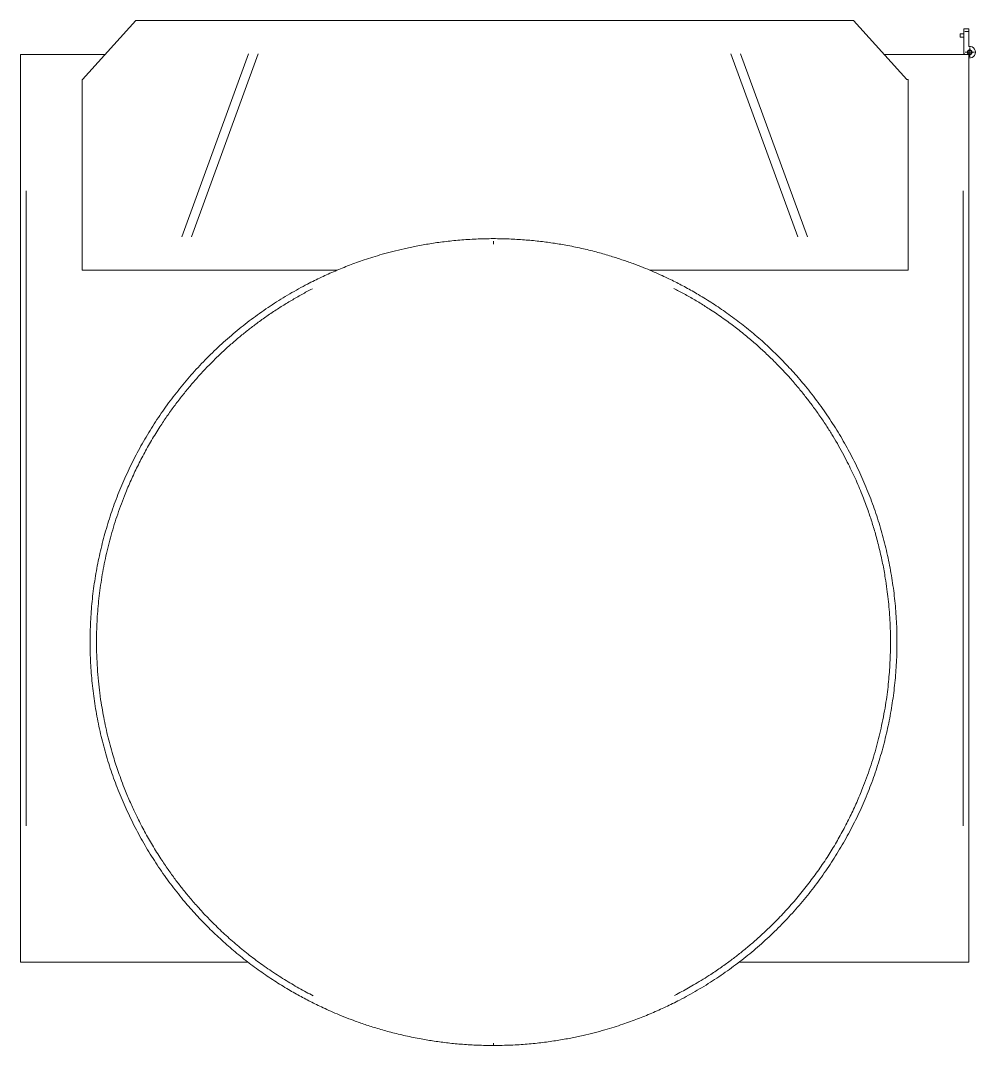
# Model space of a CAD drawing. Header units: millimetres. Extents: x 2057 to 9175, y 1255 to 6854.
# Drawn here: x 3883 to 4880, y 1255 to 2325 of the extents above; entities that cross this region are included whole.
import ezdxf

# ---------------------------------------------------------------- set-up
doc = ezdxf.new("R2010")
doc.units = ezdxf.units.MM

# ---------------------------------------------------------------- blocks, each defined once
blk = doc.blocks.new('SW_CENTERMARKSYMBOL_18')
at = {"color": 0, "linetype": 'Continuous', "lineweight": 0}
for p, q in [((-2.5, 0), (-4.9, 0)), ((0, 0), (-2.5, 0)), ((0, 2.5), (0, 4.9)), ((0, 0), (0, 2.5)), ((0, 0), (0, -2.5)), ((0, 0), (2.5, 0)), ((2.5, 0), (4.9, 0)), ((0, -2.5), (0, -4.9))]:
    blk.add_line(p, q, dxfattribs=at)

msp = doc.modelspace()

# ---------------------------------------------------------------- linework, layer by layer
at = {"color": 7, "linetype": 'Continuous', "lineweight": 15}
for p, q in [((4003.6, 2324.7), (3947.9, 2263.3)), ((4003.6, 2324.7), (4134.2, 2324.7)), ((4142.4, 2324.8), (4108.7, 2324.8)), ((4134.2, 2324.7), (4144.3, 2324.7)), ((4142.4, 2324.8), (4142.4, 2324.7)), ((4614.3, 2324.8), (4142.4, 2324.8)), ((4144.3, 2324.7), (4612.3, 2324.7)), ((4612.3, 2324.7), (4622.4, 2324.7)), ((4614.3, 2324.7), (4614.3, 2324.8)), ((4647.9, 2324.8), (4614.3, 2324.8)), ((4622.4, 2324.7), (4753, 2324.7)), ((4753, 2324.7), (4808.7, 2263.3)), ((4868.3, 2313.2), (4868.3, 2316.2)), ((4868.3, 2316.2), (4873.3, 2316.2)), ((4868.3, 2313.2), (4868.3, 2291.7)), ((4873.3, 2316.2), (4873.3, 2313.2)), ((4873.3, 2297.6), (4873.3, 2313.2)), ((4868.3, 2310.9), (4864.2, 2310.8)), ((4864.2, 2307.4), (4864.2, 2310.8)), ((4864.2, 2307.4), (4868.3, 2307.3)), ((4868.3, 2289.2), (4868.3, 2291.7)), ((3883.3, 1341.8), (3883.3, 2289.2)), ((3883.3, 2289.2), (3889.3, 2289.2)), ((3889.3, 2289.2), (3971.4, 2289.2)), ((4785.2, 2289.2), (4867.3, 2289.2)), ((4867.3, 2289.2), (4873.3, 2289.2)), ((4873.3, 2289.2), (4873.3, 1341.8)), ((4873.3, 2285.1), (4873.3, 2285.8)), ((4873.3, 2285.1), (4873.3, 2285.1)), ((4873.3, 2270.1), (4873.3, 2285.1)), ((4873.3, 2270.1), (4873.3, 2267.1)), ((3947.7, 2263.3), (3947.7, 2064)), ((3947.7, 2263.3), (3947.9, 2263.3)), ((4809.9, 2263.3), (4808.7, 2263.3)), ((4809.9, 2064), (4809.9, 2263.3)), ((4873.3, 2267.1), (4873.3, 2267.1)), ((3947.7, 2064), (4039.1, 2064)), ((4049.2, 2064), (4039.1, 2064)), ((4049.2, 2064), (4213.5, 2064)), ((4540.7, 2064), (4707.5, 2064)), ((4717.5, 2064), (4707.5, 2064)), ((4717.5, 2064), (4809.9, 2064)), ((3889.3, 1341.8), (3883.3, 1341.8)), ((4120.6, 1341.8), (3889.3, 1341.8)), ((4867.3, 1341.8), (4633.5, 1341.8)), ((4873.3, 1341.8), (4867.3, 1341.8))]:
    msp.add_line(p, q, dxfattribs=at)
at = {"color": 8, "linetype": 'Continuous', "lineweight": 15}
for p, q in [((4872.6, 2313.2), (4869.1, 2313.2)), ((4874.3, 2294), (4874.3, 2293.6)), ((4051.8, 2098.8), (4121.5, 2289.9)), ((4131.6, 2289.9), (4061.9, 2098.8)), ((4694.7, 2098.8), (4625, 2289.9)), ((4635.1, 2289.9), (4704.8, 2098.8)), ((4874.3, 2289.7), (4874.3, 2289.3)), ((4873.3, 2270.1), (4873.3, 2270.1)), ((3889.3, 2147.1), (3889.3, 1483.9)), ((4867.3, 1483.9), (4867.3, 2147.1))]:
    msp.add_line(p, q, dxfattribs=at)
at = {"color": 7, "linetype": 'Continuous', "lineweight": 15, "flags": 128}
msp.add_lwpolyline([(4868.3, 2291.7), (4868.5, 2290.2), (4868.9, 2289.2)], dxfattribs=at)
at = {"color": 7, "linetype": 'Continuous', "lineweight": 15}
msp.add_circle((4874.3, 2291.7), 2.39, dxfattribs=at)
msp.add_arc((4874.3, 2291.7), 6, 260.4059, 99.5941, dxfattribs=at)
for centre, start_param, end_param in [((4108.7, 2322.3), 0, 0.296412), ((4647.9, 2322.3), 5.986773, 6.283185)]:
    msp.add_ellipse(centre, major_axis=(0, 2.5), ratio=0.672026, start_param=start_param, end_param=end_param, dxfattribs=at)
for points, knots in [([(4874.3, 2294.1), (4874.2, 2294.1), (4874, 2294.1), (4873.7, 2294), (4873.6, 2293.9), (4873.3, 2293.8), (4873.1, 2293.8), (4872.9, 2293.6), (4872.8, 2293.5), (4872.4, 2293.2), (4872.2, 2292.9), (4872.1, 2292.5), (4872, 2292.3), (4872, 2292), (4871.9, 2291.8), (4871.9, 2291.5), (4872, 2291.4), (4872, 2291.1), (4872.1, 2290.9), (4872.2, 2290.6), (4872.3, 2290.5), (4872.4, 2290.2), (4872.5, 2290.1), (4872.9, 2289.8), (4873.1, 2289.6), (4873.6, 2289.4), (4873.7, 2289.4), (4874, 2289.3), (4874.2, 2289.3), (4874.3, 2289.3)], [0, 0, 0, 0, 0.0625, 0.0625, 0.125, 0.125, 0.1875, 0.1875, 0.25, 0.25, 0.375, 0.375, 0.4375, 0.4375, 0.5, 0.5, 0.5625, 0.5625, 0.625, 0.625, 0.6875, 0.6875, 0.75, 0.75, 0.875, 0.875, 0.9375, 0.9375, 1, 1, 1, 1]), ([(4874.3, 2289.3), (4874.5, 2289.3), (4874.6, 2289.3), (4874.9, 2289.4), (4875.1, 2289.4), (4875.4, 2289.5), (4875.5, 2289.6), (4875.8, 2289.8), (4875.9, 2289.9), (4876.2, 2290.2), (4876.4, 2290.5), (4876.6, 2290.9), (4876.6, 2291.1), (4876.7, 2291.4), (4876.7, 2291.5), (4876.7, 2291.8), (4876.7, 2292), (4876.6, 2292.3), (4876.6, 2292.5), (4876.5, 2292.7), (4876.4, 2292.9), (4876.2, 2293.1), (4876.1, 2293.3), (4875.8, 2293.6), (4875.5, 2293.8), (4875.1, 2293.9), (4875, 2294), (4874.6, 2294.1), (4874.5, 2294.1), (4874.3, 2294.1)], [0, 0, 0, 0, 0.0625, 0.0625, 0.125, 0.125, 0.1875, 0.1875, 0.25, 0.25, 0.375, 0.375, 0.4375, 0.4375, 0.5, 0.5, 0.5625, 0.5625, 0.625, 0.625, 0.6875, 0.6875, 0.75, 0.75, 0.875, 0.875, 0.9375, 0.9375, 1, 1, 1, 1]), ([(4377.1, 2097.1), (4371.1, 2097), (4359.3, 2096.8), (4342.1, 2095.7), (4326, 2094), (4310.9, 2091.9), (4296.9, 2089.4), (4284, 2086.7), (4272.2, 2083.8), (4261.3, 2080.9), (4251.4, 2077.9), (4242.5, 2075), (4234.3, 2072.1), (4226.7, 2069.3), (4219.2, 2066.4), (4209.4, 2062.3), (4197.3, 2056.8), (4181.4, 2049), (4164.2, 2039.5), (4146.1, 2028.3), (4128.5, 2016.1), (4111.5, 2003), (4095.3, 1989.1), (4079.7, 1974.4), (4064.9, 1958.9), (4051, 1942.6), (4037.8, 1925.7), (4025.6, 1908.2), (4014.2, 1890), (4003.8, 1871.3), (3994.4, 1852.1), (3985.9, 1832.4), (3978.4, 1812.3), (3972, 1791.9), (3966.7, 1771.1), (3962.3, 1750.2), (3959.1, 1729), (3956.9, 1707.7), (3955.9, 1686.3), (3955.9, 1664.9), (3957, 1643.5), (3959.2, 1622.2), (3962.4, 1601), (3966.8, 1580), (3972.2, 1559.3), (3978.6, 1538.9), (3986.1, 1518.8), (3994.6, 1499.2), (4004.1, 1479.9), (4014.5, 1461.2), (4025.9, 1443.1), (4038.1, 1425.5), (4050.8, 1409.3), (4063.5, 1394.4), (4076.4, 1380.8), (4089.8, 1367.7), (4103.8, 1355.2), (4118.3, 1343.4), (4133.1, 1332.4), (4148.1, 1322.2), (4160.3, 1314.7), (4169.6, 1309.3), (4176.2, 1305.7), (4182.6, 1302.2), (4189.1, 1298.9), (4195.9, 1295.6), (4203.4, 1292.1), (4211.7, 1288.4), (4221.2, 1284.5), (4231.7, 1280.5), (4243.4, 1276.4), (4256.3, 1272.3), (4270.4, 1268.3), (4285.6, 1264.6), (4300.7, 1261.6), (4315.5, 1259.1), (4329.9, 1257.2), (4345, 1255.8), (4360.9, 1254.8), (4371.6, 1254.7), (4377.1, 1254.7)], [0, 0, 0, 0, 0.01373, 0.026728, 0.038992, 0.050523, 0.061321, 0.071212, 0.080397, 0.088874, 0.096643, 0.103828, 0.110278, 0.116271, 0.122293, 0.128352, 0.140363, 0.15252, 0.168526, 0.184701, 0.20088, 0.21706, 0.23324, 0.24942, 0.2656, 0.28178, 0.297959, 0.314139, 0.330319, 0.346499, 0.362679, 0.378858, 0.395038, 0.411218, 0.427398, 0.443578, 0.459757, 0.475937, 0.492117, 0.508297, 0.524477, 0.540656, 0.556836, 0.573016, 0.589196, 0.605376, 0.621555, 0.637735, 0.653915, 0.670095, 0.686275, 0.702454, 0.718634, 0.732792, 0.74695, 0.761107, 0.775265, 0.789423, 0.803524, 0.817191, 0.830354, 0.836089, 0.841722, 0.847254, 0.852685, 0.858216, 0.864379, 0.871315, 0.879022, 0.887501, 0.896928, 0.907155, 0.918183, 0.930011, 0.942639, 0.953123, 0.964101, 0.975574, 0.98754, 1, 1, 1, 1]), ([(4377.1, 1254.7), (4383.2, 1254.7), (4395, 1254.9), (4412.1, 1256), (4428.3, 1257.7), (4443.4, 1259.8), (4457.4, 1262.3), (4470.3, 1265), (4482.1, 1267.9), (4492.9, 1270.8), (4502.8, 1273.8), (4511.8, 1276.7), (4520, 1279.6), (4527.6, 1282.4), (4535, 1285.3), (4544.8, 1289.4), (4557, 1294.9), (4572.9, 1302.7), (4590, 1312.2), (4608.1, 1323.4), (4625.7, 1335.6), (4642.7, 1348.7), (4659, 1362.6), (4674.5, 1377.3), (4689.3, 1392.8), (4703.3, 1409.1), (4716.4, 1426), (4728.7, 1443.6), (4740, 1461.7), (4750.5, 1480.4), (4759.9, 1499.7), (4768.4, 1519.3), (4775.8, 1539.4), (4782.2, 1559.8), (4787.6, 1580.6), (4791.9, 1601.6), (4795.1, 1622.7), (4797.3, 1644), (4798.4, 1665.4), (4798.4, 1686.8), (4797.3, 1708.2), (4795.1, 1729.5), (4791.8, 1750.7), (4787.5, 1771.7), (4782.1, 1792.4), (4775.6, 1812.8), (4768.2, 1832.9), (4759.7, 1852.6), (4750.2, 1871.8), (4739.8, 1890.5), (4728.4, 1908.6), (4716.1, 1926.2), (4703.5, 1942.4), (4690.7, 1957.3), (4677.9, 1970.9), (4664.5, 1984), (4650.5, 1996.5), (4636, 2008.3), (4621.1, 2019.3), (4606.2, 2029.5), (4594, 2037), (4584.6, 2042.4), (4578.1, 2046.1), (4571.6, 2049.5), (4565.1, 2052.8), (4558.4, 2056.1), (4550.9, 2059.6), (4542.5, 2063.3), (4533.1, 2067.2), (4522.5, 2071.2), (4510.8, 2075.3), (4497.9, 2079.4), (4483.9, 2083.4), (4468.7, 2087.1), (4453.6, 2090.2), (4438.7, 2092.6), (4424.3, 2094.5), (4409.2, 2095.9), (4393.4, 2096.9), (4382.6, 2097), (4377.1, 2097.1)], [0, 0, 0, 0, 0.01373, 0.026728, 0.038992, 0.050523, 0.061321, 0.071212, 0.080397, 0.088874, 0.096643, 0.103828, 0.110278, 0.116271, 0.122293, 0.128352, 0.140363, 0.15252, 0.168526, 0.184701, 0.20088, 0.21706, 0.23324, 0.24942, 0.2656, 0.281779, 0.297959, 0.314139, 0.330319, 0.346499, 0.362679, 0.378858, 0.395038, 0.411218, 0.427398, 0.443578, 0.459757, 0.475937, 0.492117, 0.508297, 0.524476, 0.540656, 0.556836, 0.573016, 0.589196, 0.605376, 0.621555, 0.637735, 0.653915, 0.670095, 0.686275, 0.702454, 0.718634, 0.732792, 0.74695, 0.761107, 0.775265, 0.789423, 0.803524, 0.817191, 0.830354, 0.836089, 0.841722, 0.847254, 0.852685, 0.858216, 0.864379, 0.871315, 0.879022, 0.887501, 0.896928, 0.907155, 0.918183, 0.930011, 0.942639, 0.953123, 0.964101, 0.975573, 0.98754, 1, 1, 1, 1])]:
    msp.add_open_spline(points, degree=3, knots=knots, dxfattribs=at)
for points in [[(4874.3, 2289.8), (4873.8, 2289.8), (4872.9, 2290.2), (4872.2, 2291.7), (4872.9, 2293.2), (4873.8, 2293.6), (4874.3, 2293.6)], [(4874.3, 2293.6), (4874.8, 2293.6), (4875.8, 2293.2), (4876.4, 2291.7), (4875.8, 2290.2), (4874.8, 2289.8), (4874.3, 2289.8)]]:
    msp.add_open_spline(points, degree=3, dxfattribs=at)
at = {"color": 8, "linetype": 'Continuous', "lineweight": 15}
for points, knots in [([(4377.1, 2091.3), (4377.1, 2091.5), (4377.1, 2092.1), (4377.1, 2093.3), (4377.1, 2094.2), (4377.1, 2094.6)], [0, 0, 0, 0, 0.1169248, 0.5452444, 1, 1, 1, 1]), ([(4189, 1306.6), (4186.5, 1307.9), (4178.9, 1311.7), (4166.3, 1318.9), (4151, 1328.4), (4136.4, 1338.3), (4122.4, 1348.7), (4109.3, 1359.4), (4096.4, 1370.7), (4086.4, 1380.4), (4076.9, 1390), (4068.6, 1399), (4059.5, 1409.5), (4051.8, 1419), (4044.4, 1428.6), (4037.2, 1438.6), (4030.8, 1448.1), (4025.4, 1456.5), (4021.1, 1463.7), (4016.9, 1470.8), (4012.9, 1478), (4009.2, 1485), (4005.9, 1491.5), (4002.9, 1497.6), (4000.1, 1503.7), (3997.2, 1510.1), (3994.3, 1516.8), (3991.2, 1524.6), (3988.1, 1532.9), (3985, 1541.6), (3982.2, 1549.9), (3979.5, 1558.8), (3976.8, 1568.3), (3974.1, 1578.7), (3971.7, 1589.3), (3969.7, 1599.6), (3967.8, 1610.7), (3966, 1622.4), (3964.6, 1635.5), (3963.5, 1648.6), (3962.8, 1662.2), (3962.5, 1678.4), (3963, 1697.3), (3964.7, 1719), (3967.6, 1741), (3971.7, 1763.1), (3977.1, 1785), (3983.7, 1806.9), (3990.7, 1826.2), (3997.8, 1843.1), (4004.5, 1857.6), (4011.9, 1872.1), (4020.1, 1886.5), (4028.2, 1899.7), (4036.1, 1911.6), (4043.6, 1922.1), (4051.4, 1932.2), (4059.2, 1941.9), (4067.2, 1951.2), (4075.5, 1960.2), (4084, 1969), (4092.8, 1977.5), (4101.8, 1985.8), (4111, 1993.6), (4120, 2001), (4129.4, 2008.2), (4139.4, 2015.5), (4148.3, 2021.5), (4155.5, 2026.1), (4160.8, 2029.4), (4166.1, 2032.6), (4171.5, 2035.7), (4176.9, 2038.8), (4182.4, 2041.8), (4186.1, 2043.7), (4188, 2044.6)], [0, 0, 0, 0, 0.0091165, 0.0282821, 0.047709, 0.0683876, 0.0865895, 0.1049589, 0.1241945, 0.1430279, 0.1507923, 0.1686896, 0.1833976, 0.1967128, 0.2090517, 0.223024, 0.2375346, 0.2467376, 0.2559387, 0.2650806, 0.2740931, 0.2831058, 0.2911417, 0.2982046, 0.3052679, 0.3132302, 0.3213577, 0.3294824, 0.3406565, 0.3506355, 0.3600238, 0.3694451, 0.3812362, 0.3928168, 0.4048311, 0.4168423, 0.4273823, 0.4420744, 0.4558632, 0.4706018, 0.4855804, 0.5006238, 0.5240805, 0.5478371, 0.5724231, 0.5970674, 0.6217461, 0.6469152, 0.6722396, 0.6896662, 0.7070754, 0.7249659, 0.7433213, 0.7616837, 0.775999, 0.7902533, 0.8043011, 0.8179848, 0.8313013, 0.8447297, 0.8581845, 0.8716399, 0.8851027, 0.8985606, 0.911355, 0.923483, 0.9375076, 0.9521616, 0.9589844, 0.9658087, 0.972636, 0.9794613, 0.9862857, 0.9931114, 1, 1, 1, 1]), ([(4565.3, 2045.1), (4567.1, 2044.2), (4572.6, 2041.4), (4581.8, 2036.3), (4592.8, 2029.8), (4602.4, 2023.8), (4610.4, 2018.5), (4616.9, 2013.9), (4623.2, 2009.4), (4629.3, 2004.8), (4635.3, 2000.1), (4642.8, 1994), (4651.5, 1986.6), (4661.1, 1977.8), (4668.9, 1970.3), (4677.5, 1961.5), (4685.9, 1952.5), (4695, 1941.9), (4702.6, 1932.6), (4709.8, 1923.1), (4717.1, 1913.1), (4724, 1902.8), (4730.4, 1892.8), (4736.1, 1883.2), (4741.5, 1873.6), (4746.3, 1864.3), (4750.7, 1855.4), (4754.7, 1847), (4758.4, 1838.4), (4762.8, 1827.7), (4767.4, 1815.6), (4772, 1801.9), (4776.2, 1788.2), (4780, 1773.5), (4783.5, 1758.1), (4786, 1743.9), (4787.9, 1731.5), (4789.2, 1720.6), (4790.3, 1709.8), (4791, 1698.6), (4791.5, 1687.3), (4791.7, 1672.5), (4791.2, 1654.9), (4789.7, 1634), (4786.9, 1612), (4782.7, 1589.4), (4777.2, 1566.7), (4770.6, 1544.8), (4763.5, 1525.4), (4756.4, 1508.5), (4749.6, 1493.9), (4742.2, 1479.4), (4734.1, 1465), (4725.2, 1450.6), (4715.5, 1436.3), (4705, 1422.1), (4693.9, 1408.4), (4682.3, 1395.3), (4671.4, 1383.9), (4661.5, 1374.2), (4652.4, 1365.9), (4643.3, 1358.1), (4634.3, 1350.7), (4624.9, 1343.5), (4614.9, 1336.3), (4605, 1329.6), (4596, 1323.8), (4588.2, 1319.1), (4580.8, 1314.8), (4573.5, 1310.8), (4568.7, 1308.3), (4566.2, 1307)], [0, 0, 0, 0, 0.00673, 0.020503, 0.034598, 0.048798, 0.057605, 0.066413, 0.075019, 0.08319, 0.091359, 0.10029, 0.11499, 0.129132, 0.143027, 0.15079, 0.169479, 0.183704, 0.196705, 0.209042, 0.223014, 0.237524, 0.249847, 0.262169, 0.274238, 0.286308, 0.29659, 0.306866, 0.317142, 0.327422, 0.344922, 0.35993, 0.374856, 0.392322, 0.409864, 0.426829, 0.439734, 0.451228, 0.463099, 0.475534, 0.488041, 0.500576, 0.52403, 0.54605, 0.569772, 0.597009, 0.621684, 0.64685, 0.672171, 0.689762, 0.707337, 0.725227, 0.743417, 0.761613, 0.781155, 0.800256, 0.819651, 0.839253, 0.85809, 0.871543, 0.885005, 0.898461, 0.911249, 0.923367, 0.937394, 0.952055, 0.962446, 0.972842, 0.981988, 0.990743, 1, 1, 1, 1]), ([(4377.1, 1254.8), (4377.1, 1254.9), (4377.1, 1255.1), (4377.1, 1255.9), (4377.1, 1256.7), (4377.1, 1257.1)], [0, 0, 0, 0, 0.265402, 0.632702, 1, 1, 1, 1])]:
    msp.add_open_spline(points, degree=3, knots=knots, dxfattribs=at)

# ---------------------------------------------------------------- block references
at = {"color": 7, "linetype": 'Continuous', "lineweight": 0}
msp.add_blockref('SW_CENTERMARKSYMBOL_18', (4874.3, 2291.7), dxfattribs=at)

doc.saveas('drawing.dxf')
